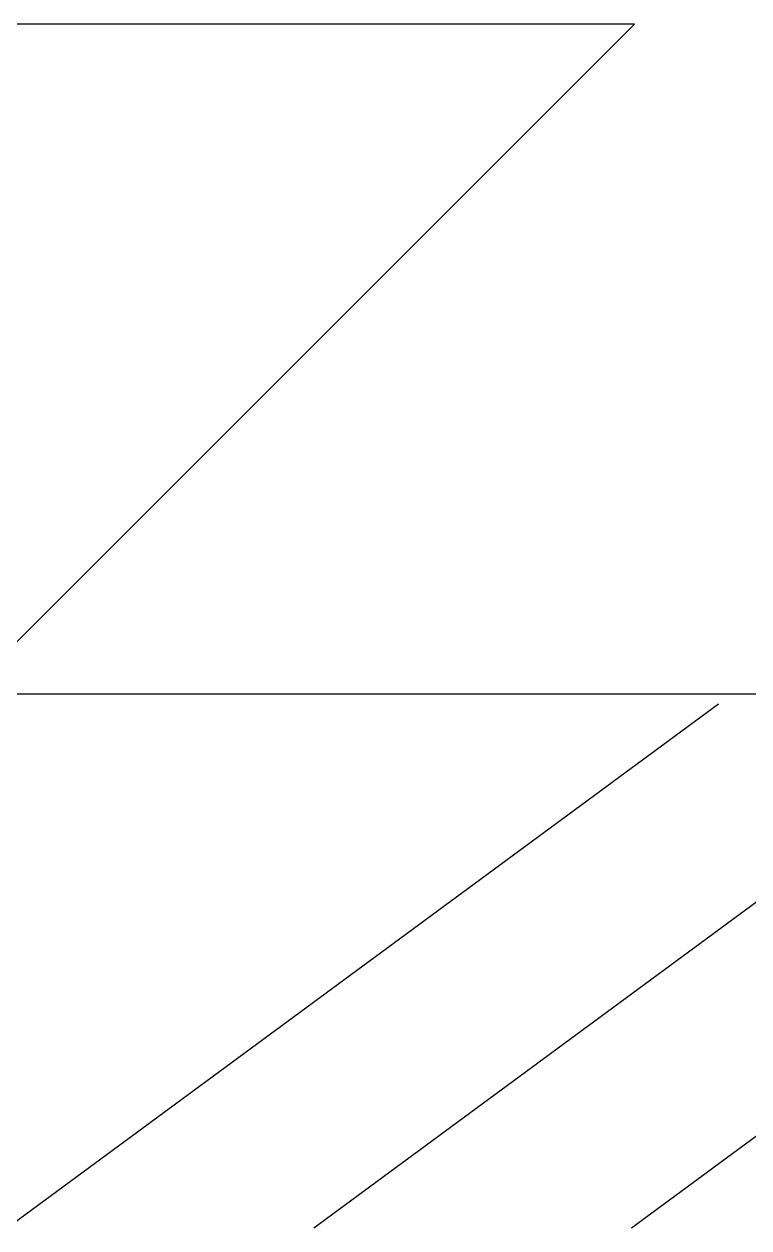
# Model space of a CAD drawing. Extents: x -1041549 to 749950, y -354245 to 17554.
# Drawn here: x 333961 to 334042.1, y -210008.2 to -209873.4 of the extents above; entities that cross this region are included whole.
import ezdxf

# ---------------------------------------------------------------- set-up
doc = ezdxf.new("R2010")
doc.units = 0
doc.header["$LTSCALE"] = 1000
doc.header["$MEASUREMENT"] = 0
for name, color, linetype in [('8', 8, 'Continuous'), ('9', 9, 'Continuous'), ('DIM_ELEV', 3, 'Continuous')]:
    doc.layers.add(name, color=color, linetype=linetype)
doc.styles.add('DIM', font='txt_____.ttf')

# ---------------------------------------------------------------- blocks, each defined once
blk = doc.blocks.new('BL_6213')
for p, q in [((8.349, -506.8352), (509.0567, -6.1274)), ((224.0549, -506.8352), (727.426, -3.464)), ((447.7499, -506.8351), (947.1264, -7.4585))]:
    blk.add_line(p, q)
at = {"style": 'DIM', "flags": 1}
for tag in ['YVALUE', 'XVALUE']:
    blk.add_attdef(tag, (-1017000.6567, -1028626.5217), '', height=0.02, dxfattribs=at)

msp = doc.modelspace()

# ---------------------------------------------------------------- linework, layer by layer
at = {"layer": '9'}
msp.add_lwpolyline([(334267.1, -209948.4), (333778.11, -209948.4)], dxfattribs=at)
at = {"layer": 'DIM_ELEV'}
for p, q in [((334029.35, -209873.4), (333674.81, -209873.4)), ((333954.35, -209948.4), (334029.35, -209873.4)), ((334001.71, -209948.4), (333879.35, -209948.4))]:
    msp.add_line(p, q, dxfattribs=at)

# ---------------------------------------------------------------- block references
at = {"layer": '8', "xscale": 0.1589765482349321, "yscale": 0.117140571703203, "zscale": 0.1589765482349321}
msp.add_blockref('BL_6213', (333957.81, -209948.79), dxfattribs=at)

doc.saveas('drawing.dxf')
